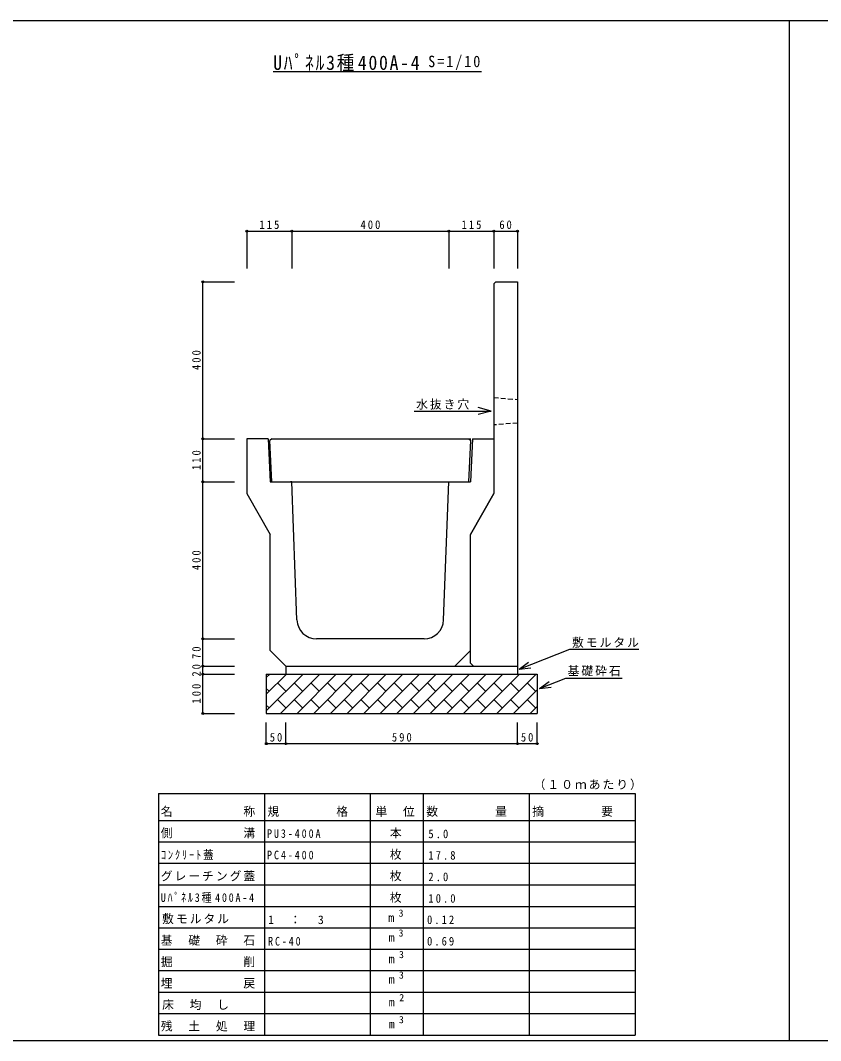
# Model space of a CAD drawing. Units: millimetres at full size, sheet at 1:10. Extents: x -3772 to 4228, y -1145 to 1455.
# Drawn here: x -1731 to 308, y -1145 to 1455 of the extents above; entities that cross this region are included whole.
import ezdxf
from ezdxf.enums import TextEntityAlignment as Align

# ---------------------------------------------------------------- set-up
doc = ezdxf.new("R2010")
doc.units = ezdxf.units.MM
doc.header["$LTSCALE"] = 10
doc.header["$PDMODE"] = 32
doc.header["$PDSIZE"] = 5
doc.linetypes.add('DASHED1', pattern=[1.8, 1.2, -0.6])
doc.layers.add('0-0_通り芯', color=3, linetype='Continuous')
doc.layers.add('0-3_建具', color=7, linetype='Continuous')
doc.styles.add('ＭＳ ゴシック', font='')
doc.styles.get('ＭＳ ゴシック').set_extended_font_data('MS Gothic')

msp = doc.modelspace()

# ---------------------------------------------------------------- linework, layer by layer
at = {"layer": '0-0_通り芯', "color": 2}
for p, q in [((228.1, 1455.3), (228.1, -1144.7)), ((228.1, -1144.7), (4228.1, -1144.7))]:
    msp.add_line(p, q, dxfattribs=at)
at = {"layer": '0-0_通り芯'}
for p, q in [((-519.4, 789.26), (-464.4, 789.26)), ((-464.4, 789.26), (-464.4, -210.74)), ((-1099.4, 389.26), (-1154.4, 389.26)), ((-1090.4, 389.26), (-1095.17, 384.26)), ((-1090.4, 279.26), (-1095.17, 384.26)), ((-1090.4, 389.26), (-583.4, 389.26)), ((-588.4, 389.26), (-583.63, 384.26)), ((-588.4, 279.26), (-583.63, 384.26)), ((-579.4, 389.26), (-584.4, 279.26)), ((-579.4, 389.26), (-524.4, 389.26)), ((-524.4, 249.26), (-584.4, 145.33)), ((-584.4, 145.26), (-524.4, 249.26)), ((-1094.4, -150.74), (-1094.4, 145.33)), ((-584.4, -182.74), (-584.4, 145.26)), ((-702.44, -120.74), (-976.36, -120.74)), ((-1054.4, -190.74), (-1094.4, -150.74)), ((-1054.4, -190.74), (-576.4, -190.74)), ((-1054.4, -190.74), (-1054.4, -210.74)), ((-584.4, -182.74), (-576.4, -190.74)), ((-576.4, -190.74), (-464.4, -190.74)), ((-1104.4, -210.74), (-1104.4, -310.74)), ((-1104.4, -304.26), (-1010.88, -210.74)), ((-1104.4, -261.83), (-1053.31, -210.74)), ((-1104.4, -219.4), (-1095.74, -210.74)), ((-1097.13, -212.13), (-1098.52, -210.74)), ((-1054.7, -254.56), (-1075.91, -233.35)), ((-1068.46, -310.74), (-968.46, -210.74)), ((-1054.7, -212.13), (-1056.09, -210.74)), ((-1012.27, -254.56), (-1033.49, -233.35)), ((-1026.03, -310.74), (-926.03, -210.74)), ((-1012.27, -212.13), (-1013.67, -210.74)), ((-969.85, -254.56), (-991.06, -233.35)), ((-983.61, -310.74), (-883.61, -210.74)), ((-969.85, -212.13), (-971.24, -210.74)), ((-927.42, -254.56), (-948.64, -233.35)), ((-941.18, -310.74), (-841.18, -210.74)), ((-927.42, -212.13), (-928.81, -210.74)), ((-885, -254.56), (-906.21, -233.35)), ((-898.75, -310.74), (-798.75, -210.74)), ((-885, -212.13), (-886.39, -210.74)), ((-842.57, -254.56), (-863.78, -233.35)), ((-856.33, -310.74), (-756.33, -210.74)), ((-842.57, -212.13), (-843.96, -210.74)), ((-800.14, -254.56), (-821.36, -233.35)), ((-813.9, -310.74), (-713.9, -210.74)), ((-800.14, -212.13), (-801.53, -210.74)), ((-757.72, -254.56), (-778.93, -233.35)), ((-771.47, -310.74), (-671.47, -210.74)), ((-757.72, -212.13), (-759.11, -210.74)), ((-715.29, -254.56), (-736.5, -233.35)), ((-729.05, -310.74), (-629.05, -210.74)), ((-715.29, -212.13), (-716.68, -210.74)), ((-672.86, -254.56), (-694.08, -233.35)), ((-686.62, -310.74), (-586.62, -210.74)), ((-672.86, -212.13), (-674.25, -210.74)), ((-630.44, -254.56), (-651.65, -233.35)), ((-644.19, -310.74), (-544.19, -210.74)), ((-630.44, -212.13), (-631.83, -210.74)), ((-588.01, -254.56), (-609.22, -233.35)), ((-601.77, -310.74), (-501.77, -210.74)), ((-588.01, -212.13), (-589.4, -210.74)), ((-545.58, -254.56), (-566.8, -233.35)), ((-559.34, -310.74), (-459.34, -210.74)), ((-545.58, -212.13), (-546.97, -210.74)), ((-503.16, -254.56), (-524.37, -233.35)), ((-516.91, -310.74), (-416.91, -210.74)), ((-503.16, -212.13), (-504.55, -210.74)), ((-460.73, -254.56), (-481.94, -233.35)), ((-460.73, -212.13), (-462.12, -210.74)), ((-418.31, -254.56), (-439.52, -233.35)), ((-418.31, -212.13), (-419.7, -210.74)), ((-1097.13, -254.56), (-1104.4, -247.29)), ((-474.49, -310.74), (-414.4, -250.65)), ((-1054.7, -296.98), (-1075.91, -275.77)), ((-1012.27, -296.98), (-1033.49, -275.77)), ((-969.85, -296.98), (-991.06, -275.77)), ((-927.42, -296.98), (-948.64, -275.77)), ((-885, -296.98), (-906.21, -275.77)), ((-842.57, -296.98), (-863.78, -275.77)), ((-800.14, -296.98), (-821.36, -275.77)), ((-757.72, -296.98), (-778.93, -275.77)), ((-715.29, -296.98), (-736.5, -275.77)), ((-672.86, -296.98), (-694.08, -275.77)), ((-630.44, -296.98), (-651.65, -275.77)), ((-588.01, -296.98), (-609.22, -275.77)), ((-545.58, -296.98), (-566.8, -275.77)), ((-503.16, -296.98), (-524.37, -275.77)), ((-460.73, -296.98), (-481.94, -275.77)), ((-418.31, -296.98), (-439.52, -275.77)), ((-1097.13, -296.98), (-1104.4, -289.71)), ((-1104.4, -310.74), (-414.4, -310.74)), ((-432.06, -310.74), (-414.4, -293.08))]:
    msp.add_line(p, q, dxfattribs=at)
at = {"layer": '0-0_通り芯', "linetype": 'DASHED1'}
for p, q in [((-524.4, 494.26), (-464.4, 489.26)), ((-464.4, 429.26), (-524.4, 424.26))]:
    msp.add_line(p, q, dxfattribs=at)
at = {"layer": '0-0_通り芯', "color": 2}
for points in [[(-3771.9, 1455.3), (4228.1, 1455.3), (4228.1, -1144.7)], [(-3771.9, -1144.7), (-1771.9, -1144.7), (228.1, -1144.7)]]:
    msp.add_lwpolyline(points, dxfattribs=at)
at = {"layer": '0-0_通り芯'}
for points in [[(-519.4, 789.26), (-524.4, 784.26), (-524.4, 249.26)], [(-1154.4, 389.26), (-1154.4, 249.26), (-1094.4, 145.33)], [(-1099.4, 389.26), (-1094.4, 279.26), (-584.4, 279.26)], [(-1026.32, -72.74), (-1039.4, 279.26), (-1042.37, 279.26)], [(-652.48, -72.74), (-639.4, 279.26), (-636.43, 279.26)], [(-624.4, -190.74), (-584.4, -150.74), (-584.4, 145.33)], [(-1104.4, -210.74), (-414.4, -210.74), (-414.4, -310.74)]]:
    msp.add_lwpolyline(points, dxfattribs=at)
for centre, start, end in [((-976.36, -70.74), 182.2906, 270), ((-702.44, -70.74), 270, 357.70938)]:
    msp.add_arc(centre, 50, start, end, dxfattribs=at)
at = {"layer": '0-3_建具'}
for p, q in [((-1086.9, 1325.3), (-556.23, 1325.3)), ((-1154.4, 918.4), (-1039.4, 918.4)), ((-1154.4, 918.4), (-1154.4, 823.16)), ((-1039.4, 918.4), (-1039.4, 823.16)), ((-1039.4, 918.4), (-639.4, 918.4)), ((-639.4, 918.4), (-639.4, 823.16)), ((-639.4, 918.4), (-524.4, 918.4)), ((-524.4, 918.4), (-524.4, 823.16)), ((-524.4, 918.4), (-464.4, 918.4)), ((-464.4, 918.4), (-464.4, 823.16)), ((-1266.34, 389.26), (-1266.34, 789.26)), ((-1266.34, 789.26), (-1185.75, 789.26)), ((-531.53, 459.75), (-564.45, 450.56)), ((-1266.34, 279.26), (-1266.34, 389.26)), ((-1266.34, 389.26), (-1185.75, 389.26)), ((-1266.34, -120.74), (-1266.34, 279.26)), ((-1266.34, 279.26), (-1185.75, 279.26)), ((-1266.34, -190.74), (-1266.34, -120.74)), ((-1266.34, -120.74), (-1185.75, -120.74)), ((-460.43, -198.28), (-330.53, -147.37)), ((-330.53, -147.37), (-155.34, -147.37)), ((-460.43, -198.28), (-436.28, -180.48)), ((-1266.34, -210.74), (-1266.34, -190.74)), ((-1266.34, -190.74), (-1185.75, -190.74)), ((-460.43, -198.28), (-430.62, -194.94)), ((-1266.34, -310.74), (-1266.34, -210.74)), ((-1266.34, -210.74), (-1185.75, -210.74)), ((-408.1, -247.32), (-340.79, -221.02)), ((-408.1, -247.32), (-383.93, -229.54)), ((-340.79, -221.02), (-197.76, -221.02)), ((-408.1, -247.32), (-378.28, -244)), ((-1266.34, -310.74), (-1185.75, -310.74)), ((-1104.4, -387.95), (-1104.4, -334.22)), ((-1054.4, -387.95), (-1054.4, -334.22)), ((-464.4, -387.95), (-464.4, -334.22)), ((-414.4, -387.95), (-414.4, -334.22)), ((-1104.4, -387.95), (-1054.4, -387.95)), ((-1054.4, -387.95), (-464.4, -387.95)), ((-464.4, -387.95), (-414.4, -387.95)), ((-1379.4, -514.98), (-164.4, -514.98)), ((-1379.4, -514.98), (-1379.4, -1130.58)), ((-1109.4, -514.98), (-1109.4, -1130.58)), ((-839.4, -514.98), (-839.4, -1130.58)), ((-704.4, -514.98), (-704.4, -1130.58)), ((-434.4, -514.98), (-434.4, -1130.58)), ((-164.4, -514.98), (-164.4, -1130.58)), ((-1379.4, -583.38), (-164.4, -583.38)), ((-1379.4, -638.1), (-164.4, -638.1)), ((-1379.4, -692.82), (-164.4, -692.82)), ((-1379.4, -747.54), (-164.4, -747.54)), ((-1379.4, -802.54), (-164.4, -802.54)), ((-1379.4, -856.98), (-164.4, -856.98)), ((-1379.4, -911.7), (-164.4, -911.7)), ((-1379.4, -966.42), (-164.4, -966.42)), ((-1379.4, -1021.14), (-164.4, -1021.14)), ((-1379.4, -1075.86), (-164.4, -1075.86)), ((-1379.4, -1130.58), (-164.4, -1130.58)), ((-1293.9, -1130.58), (-384.9, -1130.58))]:
    msp.add_line(p, q, dxfattribs=at)
msp.add_lwpolyline([(-727.84, 459.75), (-531.53, 459.75), (-564.45, 468.93)], dxfattribs=at)
for p in [(-1154.4, 918.4), (-1039.4, 918.4), (-639.4, 918.4), (-524.4, 918.4), (-464.4, 918.4), (-1266.34, 789.26), (-1266.34, 389.26), (-1266.34, 279.26), (-1266.34, -120.74), (-1266.34, -190.74), (-1266.34, -210.74), (-1266.34, -310.74), (-1104.4, -387.95), (-1054.4, -387.95), (-464.4, -387.95), (-414.4, -387.95)]:
    msp.add_point(p, dxfattribs=at)

# ---------------------------------------------------------------- texts
at = {"layer": '0-3_建具', "style": 'ＭＳ ゴシック'}
for p in [(-793.48, -848.72), (-792.58, -899.34), (-792.58, -954.06), (-792.58, -1006.04), (-792.49, -1064.18), (-792.31, -1120.27)]:
    msp.add_text('m', height=21.99, dxfattribs=at).set_placement(p, align=Align.BOTTOM_LEFT)
at = {"layer": '0-3_建具', "color": 4, "style": 'ＭＳ ゴシック'}
for s, p in [('3', (-767.38, -834.36)), ('3', (-767.38, -884.98)), ('3', (-766.21, -940.04)), ('3', (-766.48, -992.3)), ('2', (-765.58, -1049.82)), ('3', (-766.48, -1105.91))]:
    msp.add_text(s, height=18.33, dxfattribs=at).set_placement(p, align=Align.BOTTOM_LEFT)
at = {"layer": '0-3_建具', "color": 3, "insert": (-1086.9, 1325.3), "char_height": 36.66, "attachment_point": 7, "style": 'ＭＳ ゴシック'}
msp.add_mtext('\\T1.2;\\W0.9;Uﾊﾟﾈﾙ3種400A-4', dxfattribs=at)
at = {"layer": '0-3_建具', "attachment_point": 7, "style": 'ＭＳ ゴシック'}
for s, insert, char_height in [('\\T1.28;\\W0.9;S=1/10', (-691.96, 1328.99), 29.33), ('\\T1.38;\\W0.9;115', (-1121.9, 923.4), 21.99), ('\\T1.38;\\W0.9;400', (-864.4, 923.4), 21.99), ('\\T1.38;\\W0.9;115', (-606.9, 923.4), 21.99), ('\\T1.36;\\W0.9;60', (-510.65, 923.4), 21.99), ('\\T1.17;水抜き穴', (-722.62, 463.31), 21.99), ('\\T1.17;敷モルタル', (-325.3, -143.8), 21.99), ('\\T1.17;基礎砕石', (-336.62, -216.06), 21.99), ('\\T1.36;\\W0.9;50', (-1095.65, -382.95), 21.99), ('\\T1.38;\\W0.9;590', (-784.4, -382.95), 21.99), ('\\T1.36;\\W0.9;50', (-455.65, -382.95), 21.99), ('\\T1.17;（１０ｍあたり）', (-423.15, -506.04), 21.99), ('\\T1.17;名\u3000\u3000\u3000\u3000\u3000称', (-1373.4, -574.44), 21.99), ('\\T1.17;規\u3000\u3000\u3000\u3000格', (-1101.65, -574.44), 21.99), ('\\T1.17;単\u3000位', (-826.4, -574.44), 21.99), ('\\T1.17;数\u3000\u3000\u3000\u3000量', (-696.65, -574.44), 21.99), ('\\T1.17;摘\u3000\u3000\u3000\u3000要', (-426.65, -574.44), 21.99), ('\\T1.17;側\u3000\u3000\u3000\u3000\u3000溝', (-1373.4, -629.16), 21.99), ('\\T1.39;\\W0.85;PU3-400A', (-1102.65, -628.37), 21.99), ('\\T1.17;\u3000本', (-824.65, -629.16), 21.99), ('\\T1.38;\\W0.9;5.0', (-691.4, -629.16), 21.99), ('\\T1.33;\\W0.9;ｺﾝｸﾘｰﾄ蓋', (-1373.4, -683.88), 21.99), ('\\T1.39;\\W0.85;PC4-400', (-1102.65, -683.09), 21.99), ('\\T1.17;\u3000枚', (-824.65, -683.88), 21.99), ('\\T1.38;\\W0.9;17.8', (-691.4, -683.88), 21.99), ('\\T1.17;グレーチング蓋', (-1373.4, -738.6), 21.99), ('\\T1.17;\u3000枚', (-824.65, -738.6), 21.99), ('\\T1.38;\\W0.9;2.0', (-691.4, -738.6), 21.99), ('\\T1.36;\\W0.85;Uﾊﾟﾈﾙ3種400A-4', (-1373.4, -793.6), 21.99), ('\\T1.17;\u3000枚', (-824.65, -793.6), 21.99), ('\\T1.38;\\W0.9;10.0', (-691.4, -793.6), 21.99), ('\\T1.17;敷モルタル', (-1369.9, -848.04), 21.99), ('\\T1.21;1\u3000：\u30003', (-1099.9, -848.04), 21.99), ('\\T1.38;\\W0.9;0.12', (-694.9, -848.04), 21.99), ('\\T1.17;基\u3000礎\u3000砕\u3000石', (-1373.4, -902.76), 21.99), ('\\T1.38;\\W0.85;RC-40', (-1099.9, -902.76), 21.99), ('\\T1.38;\\W0.9;0.69', (-694.9, -902.76), 21.99), ('\\T1.17;掘\u3000\u3000\u3000\u3000\u3000削', (-1373.4, -957.48), 21.99), ('\\T1.17;埋\u3000\u3000\u3000\u3000\u3000戻', (-1373.4, -1012.2), 21.99), ('\\T1.17;床\u3000均\u3000し', (-1369.9, -1066.92), 21.99), ('\\T1.17;残\u3000土\u3000処\u3000理', (-1373.4, -1121.64), 21.99)]:
    msp.add_mtext(s, dxfattribs=dict(at, insert=insert, char_height=char_height))
at = {"layer": '0-3_建具', "char_height": 21.99, "attachment_point": 7, "rotation": 90, "style": 'ＭＳ ゴシック'}
for s, insert in [('\\T1.38;\\W0.9;400', (-1271.34, 564.26)), ('\\T1.38;\\W0.9;110', (-1271.34, 309.26)), ('\\T1.38;\\W0.9;400', (-1271.34, 54.26)), ('\\T1.36;\\W0.9;70', (-1271.34, -171.99)), ('\\T1.36;\\W0.9;20', (-1271.34, -216.99)), ('\\T1.38;\\W0.9;100', (-1271.34, -285.74))]:
    msp.add_mtext(s, dxfattribs=dict(at, insert=insert))

doc.saveas('drawing.dxf')
